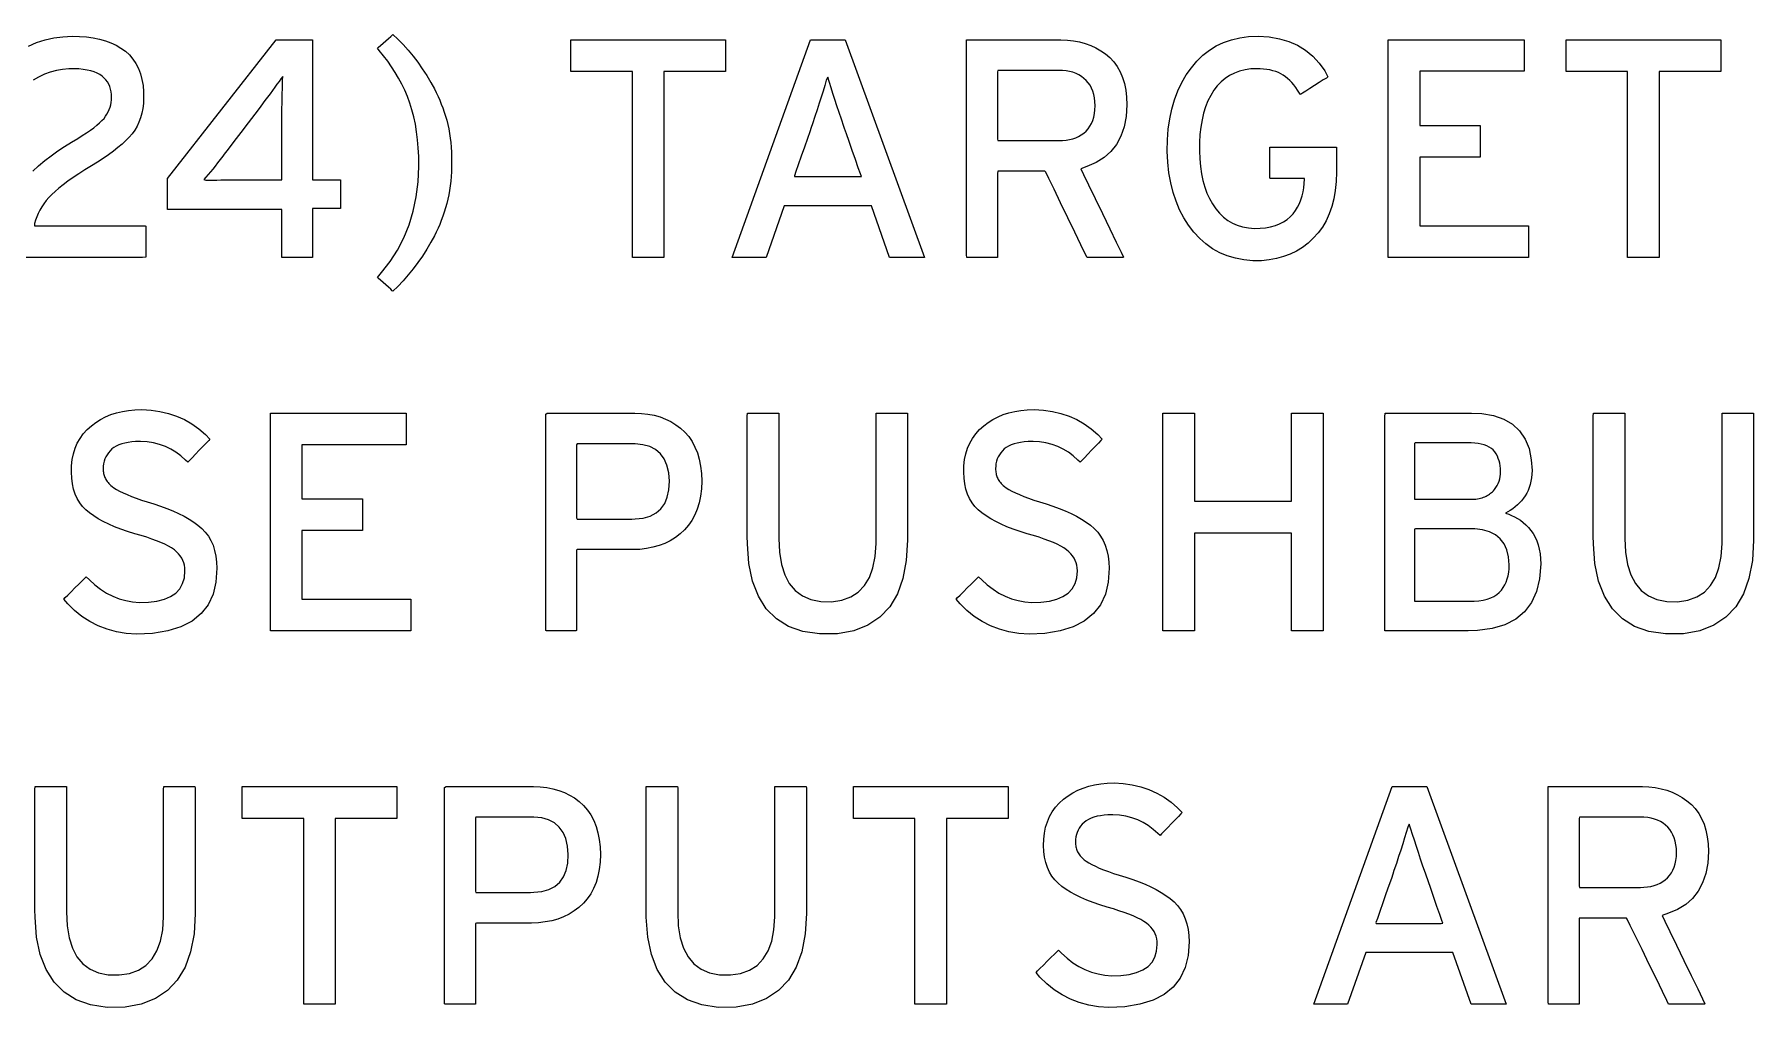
# Model space of a CAD drawing. Extents: x 1 to 47.7, y 0.2 to 35.
# Drawn here: x 14.445 to 16.517, y 23.596 to 24.769 of the extents above; entities that cross this region are included whole.
import ezdxf

# ---------------------------------------------------------------- set-up
doc = ezdxf.new("R2010")
doc.units = 0
doc.header["$MEASUREMENT"] = 0
doc.layers.add('7_0_____DWG', color=7, linetype='CONTINUOUS')

msp = doc.modelspace()

# ---------------------------------------------------------------- linework, layer by layer
at = {"layer": '7_0_____DWG'}
for points in [[(14.4381, 24.7547), (14.448, 24.7588), (14.4582, 24.7621), (14.4687, 24.7645), (14.4796, 24.766), (14.4907, 24.7666), (14.4997, 24.7664), (14.5082, 24.7657), (14.5162, 24.7646), (14.5238, 24.763), (14.531, 24.761), (14.5376, 24.7585), (14.5439, 24.7556), (14.5497, 24.7523), (14.555, 24.7484), (14.5598, 24.744), (14.564, 24.7391), (14.5676, 24.7337), (14.5707, 24.7278), (14.5731, 24.7214), (14.575, 24.7146), (14.5763, 24.7073), (14.5769, 24.6995), (14.577, 24.692), (14.5767, 24.6856), (14.5759, 24.6795), (14.5748, 24.6737), (14.5733, 24.6681), (14.5714, 24.6629), (14.5691, 24.658), (14.5664, 24.6534), (14.5633, 24.649), (14.5597, 24.6449), (14.5556, 24.6408), (14.5511, 24.6366), (14.5461, 24.6323), (14.5406, 24.628), (14.5347, 24.6236), (14.5283, 24.6192), (14.5214, 24.6147), (14.5141, 24.6102), (14.5063, 24.6054), (14.4989, 24.6007), (14.4921, 24.5962), (14.4858, 24.5918), (14.4801, 24.5876), (14.475, 24.5835), (14.4703, 24.5796), (14.4663, 24.5758), (14.4627, 24.5721), (14.4596, 24.5684), (14.4568, 24.5646), (14.4542, 24.5608), (14.4519, 24.5569), (14.4499, 24.553), (14.4482, 24.549), (14.4468, 24.5449), (14.4456, 24.5408), (14.4456, 24.5381), (14.4534, 24.5381), (14.4685, 24.5381), (14.4885, 24.5381), (14.5111, 24.5381), (14.5337, 24.5381), (14.5542, 24.5381), (14.5699, 24.5381), (14.5787, 24.5381), (14.5797, 24.5376), (14.5797, 24.5349), (14.5797, 24.5303), (14.5797, 24.5244), (14.5797, 24.5179), (14.5797, 24.5116), (14.5797, 24.5061), (14.5797, 24.502), (14.5797, 24.5001), (14.5756, 24.5), (14.5602, 24.5), (14.5364, 24.5), (14.5074, 24.5), (14.4764, 24.5), (14.4466, 24.5), (14.4214, 24.5)], [(14.7805, 24.559), (14.7805, 24.5), (14.7436, 24.5), (14.7436, 24.5577), (14.6059, 24.5577), (14.6059, 24.5952), (14.7369, 24.7624), (14.7805, 24.7624), (14.7805, 24.5935), (14.8142, 24.5935), (14.8142, 24.559), (14.7805, 24.559)], [(15.204, 24.7239), (15.204, 24.5), (15.166, 24.5), (15.166, 24.7239), (15.0918, 24.7239), (15.0918, 24.7624), (15.2783, 24.7624), (15.2783, 24.7239), (15.204, 24.7239)], [(15.476, 24.5), (15.454, 24.5623), (15.3489, 24.5623), (15.3271, 24.5), (15.2863, 24.5), (15.3808, 24.7624), (15.4225, 24.7624), (15.5181, 24.5), (15.476, 24.5)], [(16.0768, 24.5), (16.0768, 24.7624), (16.2405, 24.7624), (16.2405, 24.7243), (16.1148, 24.7243), (16.1148, 24.6591), (16.1878, 24.6591), (16.1878, 24.621), (16.1148, 24.621), (16.1148, 24.5381), (16.246, 24.5381), (16.246, 24.5), (16.0768, 24.5)], [(16.4034, 24.7239), (16.4034, 24.5), (16.3653, 24.5), (16.3653, 24.7239), (16.2912, 24.7239), (16.2912, 24.7624), (16.4776, 24.7624), (16.4776, 24.7239), (16.4034, 24.7239)], [(14.4434, 24.6038), (14.4505, 24.6103), (14.4579, 24.6166), (14.4656, 24.6226), (14.4735, 24.6283), (14.4817, 24.6338), (14.4902, 24.639), (14.4976, 24.6434), (14.5031, 24.6468), (14.5082, 24.6501), (14.5128, 24.6533), (14.5169, 24.6563), (14.5207, 24.6593), (14.524, 24.6622), (14.5268, 24.6649), (14.5293, 24.6675), (14.5312, 24.6701), (14.5328, 24.6728), (14.5343, 24.6755), (14.5355, 24.6782), (14.5365, 24.681), (14.5373, 24.6838), (14.5378, 24.6867), (14.5382, 24.6897), (14.5383, 24.6926), (14.5382, 24.6962), (14.5378, 24.6996), (14.5371, 24.7028), (14.5361, 24.7059), (14.5349, 24.7087), (14.5334, 24.7114), (14.5315, 24.7139), (14.5294, 24.7162), (14.527, 24.7183), (14.5241, 24.7203), (14.5209, 24.722), (14.5173, 24.7235), (14.5133, 24.7248), (14.5089, 24.7258), (14.5041, 24.7266), (14.499, 24.7271), (14.4934, 24.7274), (14.4869, 24.7273), (14.4792, 24.7266), (14.4718, 24.7253), (14.4645, 24.7233), (14.4574, 24.7207), (14.4505, 24.7174), (14.4438, 24.7135)], [(14.7297, 24.05), (14.7297, 24.3124), (14.8935, 24.3124), (14.8935, 24.2743), (14.7678, 24.2743), (14.7678, 24.2091), (14.8408, 24.2091), (14.8408, 24.171), (14.7678, 24.171), (14.7678, 24.0881), (14.899, 24.0881), (14.899, 24.05), (14.7297, 24.05)], [(15.9602, 24.05), (15.9602, 24.1677), (15.8432, 24.1677), (15.8432, 24.05), (15.8051, 24.05), (15.8051, 24.3124), (15.8432, 24.3124), (15.8432, 24.2061), (15.9602, 24.2061), (15.9602, 24.3124), (15.9983, 24.3124), (15.9983, 24.05), (15.9602, 24.05)], [(14.808, 23.8239), (14.808, 23.6), (14.7699, 23.6), (14.7699, 23.8239), (14.6958, 23.8239), (14.6958, 23.8624), (14.8822, 23.8624), (14.8822, 23.8239), (14.808, 23.8239)], [(15.5445, 23.8239), (15.5445, 23.6), (15.5064, 23.6), (15.5064, 23.8239), (15.4323, 23.8239), (15.4323, 23.8624), (15.6187, 23.8624), (15.6187, 23.8239), (15.5445, 23.8239)], [(16.1767, 23.6), (16.1548, 23.6623), (16.0497, 23.6623), (16.0279, 23.6), (15.987, 23.6), (16.0815, 23.8624), (16.1233, 23.8624), (16.2189, 23.6), (16.1767, 23.6)]]:
    msp.add_lwpolyline(points, dxfattribs=at)
for points in [[(14.9482, 24.6152), (14.9482, 24.6092), (14.9479, 24.6033), (14.9476, 24.5975), (14.9471, 24.5919), (14.9464, 24.5863), (14.9456, 24.5808), (14.9446, 24.5754), (14.9435, 24.5701), (14.9422, 24.5649), (14.9407, 24.5597), (14.9392, 24.5546), (14.9375, 24.5495), (14.9357, 24.5446), (14.9338, 24.5398), (14.9318, 24.5351), (14.9296, 24.5304), (14.9274, 24.5259), (14.9233, 24.5183), (14.9182, 24.5098), (14.913, 24.5016), (14.9075, 24.4937), (14.9018, 24.4861), (14.8959, 24.4788), (14.8898, 24.4718), (14.8835, 24.465), (14.8775, 24.4592), (14.8767, 24.4599), (14.8747, 24.4616), (14.872, 24.4641), (14.8688, 24.4669), (14.8655, 24.4698), (14.8625, 24.4725), (14.8602, 24.4746), (14.8588, 24.4758), (14.8637, 24.4817), (14.8739, 24.4949), (14.8829, 24.5089), (14.8905, 24.5237), (14.8968, 24.5393), (14.9018, 24.5557), (14.9054, 24.5729), (14.9077, 24.5909), (14.9087, 24.6096), (14.9086, 24.6217), (14.908, 24.6319), (14.9072, 24.6417), (14.906, 24.6512), (14.9045, 24.6604), (14.9026, 24.6693), (14.9004, 24.6778), (14.8979, 24.686), (14.895, 24.6938), (14.8917, 24.7014), (14.8882, 24.7088), (14.8843, 24.716), (14.8802, 24.723), (14.8758, 24.7298), (14.8711, 24.7365), (14.8662, 24.7429), (14.861, 24.7492), (14.8588, 24.7521), (14.8602, 24.7534), (14.8625, 24.7555), (14.8655, 24.7581), (14.8688, 24.761), (14.872, 24.7639), (14.8747, 24.7663), (14.8767, 24.768), (14.8775, 24.7688), (14.8834, 24.7631), (14.8897, 24.7566), (14.8958, 24.7498), (14.9017, 24.7426), (14.9074, 24.7351), (14.9128, 24.7273), (14.9181, 24.7192), (14.9232, 24.7107), (14.9274, 24.7031), (14.9296, 24.6987), (14.9318, 24.6941), (14.9338, 24.6895), (14.9357, 24.6848), (14.9375, 24.6801), (14.9392, 24.6752), (14.9407, 24.6703), (14.9422, 24.6653), (14.9435, 24.6602), (14.9446, 24.6548), (14.9456, 24.6494), (14.9464, 24.6439), (14.9471, 24.6384), (14.9476, 24.6327), (14.9479, 24.6269), (14.9482, 24.6211)], [(15.762, 24.6839), (15.761, 24.67), (15.7586, 24.6574), (15.7547, 24.6461), (15.7494, 24.6362), (15.7427, 24.6275), (15.7345, 24.6202), (15.7249, 24.6142), (15.7138, 24.6095), (15.7063, 24.6067), (15.7095, 24.6001), (15.7155, 24.5875), (15.7235, 24.5711), (15.7324, 24.5528), (15.7412, 24.5345), (15.749, 24.5184), (15.7549, 24.5063), (15.7578, 24.5003), (15.757, 24.5), (15.7533, 24.5), (15.7475, 24.5), (15.7404, 24.5), (15.7328, 24.5), (15.7255, 24.5), (15.7194, 24.5), (15.7153, 24.5), (15.7139, 24.5), (15.7117, 24.5045), (15.7065, 24.5153), (15.6992, 24.5304), (15.6907, 24.5478), (15.6821, 24.5657), (15.6741, 24.5821), (15.6678, 24.595), (15.6642, 24.6026), (15.6631, 24.6038), (15.6592, 24.6038), (15.6523, 24.6038), (15.6434, 24.6038), (15.6335, 24.6038), (15.6238, 24.6038), (15.6153, 24.6038), (15.6091, 24.6038), (15.6062, 24.6038), (15.6061, 24.6012), (15.6061, 24.592), (15.6061, 24.5779), (15.6061, 24.5609), (15.6061, 24.5429), (15.6061, 24.5259), (15.6061, 24.5119), (15.6061, 24.5026), (15.6061, 24.5), (15.6042, 24.5), (15.6002, 24.5), (15.5947, 24.5), (15.5884, 24.5), (15.582, 24.5), (15.5762, 24.5), (15.5717, 24.5), (15.5691, 24.5), (15.5688, 24.503), (15.5688, 24.5222), (15.5688, 24.5549), (15.5688, 24.5963), (15.5688, 24.6415), (15.5688, 24.6856), (15.5688, 24.7237), (15.5688, 24.7509), (15.5688, 24.7623), (15.5723, 24.7624), (15.5828, 24.7624), (15.5983, 24.7624), (15.6167, 24.7624), (15.6359, 24.7624), (15.654, 24.7624), (15.6687, 24.7624), (15.678, 24.7624), (15.6825, 24.7624), (15.6902, 24.762), (15.6977, 24.7611), (15.7048, 24.7597), (15.7117, 24.7578), (15.7183, 24.7554), (15.7245, 24.7525), (15.7304, 24.7491), (15.7361, 24.7452), (15.7414, 24.7408), (15.7461, 24.7357), (15.7503, 24.73), (15.7538, 24.7238), (15.7567, 24.717), (15.7589, 24.7096), (15.7606, 24.7016), (15.7616, 24.6931)], [(16.0146, 24.6027), (16.0142, 24.5914), (16.0131, 24.5808), (16.0114, 24.5707), (16.0089, 24.5613), (16.0058, 24.5525), (16.002, 24.5442), (15.9975, 24.5366), (15.9924, 24.5296), (15.9865, 24.5231), (15.9802, 24.5173), (15.9735, 24.5121), (15.9663, 24.5076), (15.9587, 24.5039), (15.9507, 24.5009), (15.9422, 24.4985), (15.9333, 24.4969), (15.924, 24.496), (15.9137, 24.4959), (15.9029, 24.497), (15.8926, 24.4989), (15.8829, 24.5018), (15.8738, 24.5057), (15.8652, 24.5105), (15.8571, 24.5162), (15.8497, 24.5229), (15.8427, 24.5305), (15.8363, 24.5389), (15.8305, 24.5478), (15.8254, 24.5574), (15.8211, 24.5676), (15.8175, 24.5784), (15.8147, 24.5899), (15.8126, 24.602), (15.8112, 24.6147), (15.8106, 24.628), (15.8108, 24.6416), (15.8118, 24.6546), (15.8136, 24.667), (15.8161, 24.6788), (15.8193, 24.69), (15.8233, 24.7006), (15.828, 24.7106), (15.8335, 24.7199), (15.8397, 24.7286), (15.8463, 24.7366), (15.8535, 24.7436), (15.8613, 24.7497), (15.8696, 24.7548), (15.8785, 24.759), (15.8879, 24.7623), (15.8979, 24.7647), (15.9085, 24.7661), (15.92, 24.7666), (15.9333, 24.7657), (15.9457, 24.7636), (15.9572, 24.7602), (15.9677, 24.7556), (15.9773, 24.7497), (15.9859, 24.7426), (15.9936, 24.7342), (16.0004, 24.7247), (16.0042, 24.7175), (16.0023, 24.7162), (15.9986, 24.7139), (15.9937, 24.7107), (15.9881, 24.7071), (15.9825, 24.7035), (15.9774, 24.7003), (15.9735, 24.6978), (15.9713, 24.6963), (15.9699, 24.6981), (15.9677, 24.7015), (15.9654, 24.7048), (15.9631, 24.7078), (15.9607, 24.7106), (15.9582, 24.7132), (15.9556, 24.7156), (15.953, 24.7178), (15.9503, 24.7197), (15.9475, 24.7214), (15.9445, 24.7228), (15.9413, 24.724), (15.9379, 24.725), (15.9343, 24.7259), (15.9306, 24.7265), (15.9267, 24.727), (15.9226, 24.7273), (15.9184, 24.7274), (15.9113, 24.7271), (15.9043, 24.7261), (15.8977, 24.7245), (15.8915, 24.7222), (15.8857, 24.7193), (15.8803, 24.7158), (15.8754, 24.7116), (15.8708, 24.7068), (15.8667, 24.7014), (15.8629, 24.6952), (15.8596, 24.6886), (15.8568, 24.6815), (15.8544, 24.6739), (15.8525, 24.6658), (15.851, 24.6571), (15.85, 24.648), (15.8494, 24.6384), (15.8493, 24.6284), (15.8497, 24.6187), (15.8505, 24.6095), (15.8518, 24.6008), (15.8535, 24.5925), (15.8557, 24.5848), (15.8583, 24.5775), (15.8614, 24.5708), (15.865, 24.5645), (15.869, 24.5586), (15.8734, 24.5532), (15.8782, 24.5486), (15.8834, 24.5446), (15.889, 24.5413), (15.895, 24.5387), (15.9014, 24.5368), (15.9083, 24.5355), (15.9155, 24.535), (15.9226, 24.5351), (15.9291, 24.5358), (15.9351, 24.5368), (15.9408, 24.5384), (15.9459, 24.5403), (15.9507, 24.5427), (15.955, 24.5456), (15.9588, 24.5488), (15.9623, 24.5526), (15.9652, 24.5566), (15.9677, 24.5607), (15.9699, 24.565), (15.9717, 24.5695), (15.9732, 24.5741), (15.9744, 24.579), (15.9752, 24.5839), (15.9757, 24.5891), (15.9759, 24.5941), (15.9759, 24.5942), (15.9759, 24.5943), (15.9759, 24.5944), (15.9759, 24.5946), (15.9759, 24.5948), (15.9759, 24.595), (15.9759, 24.5951), (15.9759, 24.5952), (15.9758, 24.5952), (15.9736, 24.5952), (15.9692, 24.5952), (15.9631, 24.5952), (15.9563, 24.5952), (15.9493, 24.5952), (15.9429, 24.5952), (15.9378, 24.5952), (15.9348, 24.5952), (15.9343, 24.5955), (15.9343, 24.5979), (15.9343, 24.6022), (15.9343, 24.6079), (15.9343, 24.6142), (15.9343, 24.6205), (15.9343, 24.6261), (15.9343, 24.6304), (15.9343, 24.6327), (15.9355, 24.6329), (15.9415, 24.6329), (15.9514, 24.6329), (15.9639, 24.6329), (15.9774, 24.6329), (15.9907, 24.6329), (16.0022, 24.6329), (16.0106, 24.6329), (16.0145, 24.6329), (16.0146, 24.6322), (16.0146, 24.6296), (16.0146, 24.6256), (16.0146, 24.6208), (16.0146, 24.6157), (16.0146, 24.6108), (16.0146, 24.6067), (16.0146, 24.6038)], [(14.7446, 24.7182), (14.7425, 24.7152), (14.7402, 24.712), (14.7377, 24.7086), (14.7351, 24.705), (14.7324, 24.7012), (14.7295, 24.6973), (14.7264, 24.6932), (14.7232, 24.6889), (14.7211, 24.6862), (14.7173, 24.6812), (14.7109, 24.6727), (14.7028, 24.6621), (14.6942, 24.6507), (14.6859, 24.6397), (14.6789, 24.6305), (14.6742, 24.6244), (14.6724, 24.6219), (14.6692, 24.6178), (14.6661, 24.6139), (14.6632, 24.6101), (14.6603, 24.6065), (14.6575, 24.6031), (14.6548, 24.5999), (14.6521, 24.5968), (14.6496, 24.594), (14.6519, 24.5932), (14.6562, 24.5932), (14.6607, 24.5932), (14.6654, 24.5932), (14.6702, 24.5933), (14.6753, 24.5933), (14.6805, 24.5934), (14.6859, 24.5935), (14.69, 24.5935), (14.6932, 24.5935), (14.6995, 24.5935), (14.708, 24.5935), (14.7174, 24.5935), (14.7267, 24.5935), (14.7349, 24.5935), (14.7409, 24.5935), (14.7435, 24.5935), (14.7436, 24.5957), (14.7436, 24.6031), (14.7436, 24.614), (14.7436, 24.627), (14.7436, 24.6406), (14.7436, 24.6531), (14.7436, 24.6632), (14.7436, 24.6692), (14.7436, 24.673), (14.7437, 24.6795), (14.7438, 24.6857), (14.7439, 24.6917), (14.744, 24.6974), (14.7442, 24.703), (14.7443, 24.7083), (14.7445, 24.7134)], [(15.4208, 24.6578), (15.4179, 24.6664), (15.4151, 24.6747), (15.4125, 24.6826), (15.41, 24.6902), (15.4077, 24.6975), (15.4054, 24.7043), (15.4034, 24.7109), (15.4014, 24.7171), (15.3997, 24.7135), (15.3978, 24.7071), (15.3958, 24.7004), (15.3936, 24.6933), (15.3912, 24.6858), (15.3887, 24.6779), (15.3859, 24.6697), (15.3831, 24.661), (15.3815, 24.6565), (15.3798, 24.6515), (15.3769, 24.6432), (15.3733, 24.6329), (15.3695, 24.622), (15.3659, 24.6117), (15.363, 24.6034), (15.3613, 24.5983), (15.3615, 24.5974), (15.3672, 24.5974), (15.3777, 24.5974), (15.3912, 24.5974), (15.4059, 24.5974), (15.42, 24.5974), (15.4319, 24.5974), (15.4397, 24.5974), (15.4419, 24.5975), (15.4407, 24.6009), (15.4382, 24.6081), (15.4348, 24.6178), (15.431, 24.6287), (15.4272, 24.6395), (15.424, 24.6488), (15.4217, 24.6553)], [(15.7236, 24.6828), (15.7233, 24.6877), (15.7228, 24.6922), (15.7219, 24.6965), (15.7207, 24.7005), (15.7193, 24.7041), (15.7175, 24.7075), (15.7154, 24.7105), (15.713, 24.7133), (15.7102, 24.7158), (15.7073, 24.7181), (15.704, 24.7201), (15.7006, 24.7218), (15.6968, 24.7231), (15.6929, 24.7241), (15.6887, 24.7249), (15.6843, 24.7253), (15.6802, 24.7254), (15.6766, 24.7254), (15.6683, 24.7254), (15.657, 24.7254), (15.6442, 24.7254), (15.6312, 24.7254), (15.6195, 24.7254), (15.6108, 24.7254), (15.6064, 24.7254), (15.6061, 24.7237), (15.6061, 24.7163), (15.6061, 24.7047), (15.6061, 24.6906), (15.6061, 24.6756), (15.6061, 24.6615), (15.6061, 24.6499), (15.6061, 24.6425), (15.6064, 24.6408), (15.6108, 24.6408), (15.6195, 24.6408), (15.6312, 24.6408), (15.6442, 24.6408), (15.657, 24.6408), (15.6683, 24.6408), (15.6766, 24.6408), (15.6802, 24.6408), (15.6842, 24.6409), (15.6886, 24.6413), (15.6927, 24.642), (15.6966, 24.643), (15.7003, 24.6442), (15.7037, 24.6458), (15.7069, 24.6477), (15.7099, 24.6499), (15.7127, 24.6523), (15.7151, 24.655), (15.7173, 24.6581), (15.7191, 24.6614), (15.7207, 24.6651), (15.7219, 24.6691), (15.7227, 24.6733), (15.7233, 24.6779)], [(14.6652, 24.1253), (14.6642, 24.1088), (14.6606, 24.0941), (14.6546, 24.0814), (14.6462, 24.0707), (14.6353, 24.0618), (14.6219, 24.0549), (14.606, 24.0499), (14.5877, 24.0468), (14.5686, 24.0458), (14.5561, 24.0468), (14.5442, 24.0489), (14.5329, 24.0519), (14.5222, 24.056), (14.5121, 24.0611), (14.5026, 24.0672), (14.4938, 24.0744), (14.4855, 24.0826), (14.4808, 24.0883), (14.4824, 24.09), (14.4856, 24.0931), (14.4896, 24.0971), (14.4942, 24.1017), (14.4988, 24.1062), (14.5029, 24.1103), (14.506, 24.1135), (14.5078, 24.1152), (14.5116, 24.1115), (14.5183, 24.1054), (14.5252, 24.1), (14.5324, 24.0954), (14.5398, 24.0916), (14.5475, 24.0886), (14.5554, 24.0864), (14.5636, 24.0849), (14.5721, 24.0842), (14.5828, 24.0845), (14.5931, 24.0857), (14.602, 24.088), (14.6095, 24.0912), (14.6157, 24.0954), (14.6205, 24.1006), (14.624, 24.1068), (14.6261, 24.1139), (14.6268, 24.1221), (14.6267, 24.1257), (14.6262, 24.1289), (14.6254, 24.132), (14.6243, 24.1349), (14.6229, 24.1377), (14.6211, 24.1404), (14.6191, 24.1429), (14.6167, 24.1453), (14.614, 24.1476), (14.6107, 24.1498), (14.6069, 24.152), (14.6026, 24.1542), (14.5979, 24.1564), (14.5927, 24.1585), (14.5869, 24.1606), (14.5807, 24.1627), (14.5741, 24.1648), (14.5663, 24.167), (14.5577, 24.1696), (14.5496, 24.1724), (14.542, 24.1753), (14.535, 24.1784), (14.5284, 24.1816), (14.5224, 24.1849), (14.5169, 24.1884), (14.5119, 24.192), (14.5074, 24.1957), (14.5034, 24.1998), (14.5, 24.2043), (14.497, 24.2093), (14.4946, 24.2148), (14.4926, 24.2207), (14.4912, 24.2271), (14.4903, 24.234), (14.4899, 24.2413), (14.4901, 24.249), (14.4909, 24.2563), (14.4923, 24.2633), (14.4944, 24.2699), (14.4971, 24.2761), (14.5004, 24.2819), (14.5043, 24.2874), (14.5088, 24.2924), (14.514, 24.2971), (14.5194, 24.3012), (14.5251, 24.3048), (14.5312, 24.3079), (14.5376, 24.3105), (14.5443, 24.3127), (14.5514, 24.3143), (14.5588, 24.3156), (14.5665, 24.3163), (14.5748, 24.3166), (14.586, 24.316), (14.5967, 24.3144), (14.607, 24.312), (14.6168, 24.3087), (14.6261, 24.3045), (14.635, 24.2994), (14.6435, 24.2934), (14.6515, 24.2865), (14.6568, 24.2809), (14.6554, 24.2794), (14.6524, 24.2763), (14.6485, 24.2722), (14.644, 24.2676), (14.6394, 24.2629), (14.6353, 24.2586), (14.6321, 24.2552), (14.6302, 24.2533), (14.6274, 24.2557), (14.6219, 24.2607), (14.616, 24.2652), (14.6098, 24.2689), (14.6032, 24.2721), (14.5963, 24.2745), (14.589, 24.2764), (14.5814, 24.2776), (14.5734, 24.2781), (14.5674, 24.278), (14.5627, 24.2777), (14.5584, 24.2771), (14.5543, 24.2763), (14.5506, 24.2753), (14.5471, 24.2741), (14.544, 24.2726), (14.5412, 24.271), (14.5387, 24.2691), (14.5365, 24.2669), (14.5346, 24.2646), (14.5329, 24.2622), (14.5315, 24.2597), (14.5303, 24.2571), (14.5294, 24.2543), (14.5288, 24.2514), (14.5284, 24.2484), (14.5283, 24.2454), (14.5283, 24.2439), (14.5284, 24.2424), (14.5286, 24.241), (14.5288, 24.2396), (14.5291, 24.2383), (14.5294, 24.237), (14.5299, 24.2358), (14.5303, 24.2346), (14.5309, 24.2335), (14.5315, 24.2322), (14.5323, 24.231), (14.5331, 24.2298), (14.5341, 24.2286), (14.5351, 24.2274), (14.5363, 24.2262), (14.5376, 24.2251), (14.539, 24.2239), (14.541, 24.2224), (14.5442, 24.2203), (14.548, 24.2183), (14.5522, 24.2162), (14.557, 24.2141), (14.5622, 24.2119), (14.568, 24.2098), (14.5743, 24.2076), (14.5811, 24.2054), (14.5891, 24.203), (14.5973, 24.2003), (14.605, 24.1975), (14.6123, 24.1945), (14.6192, 24.1914), (14.6257, 24.1881), (14.6317, 24.1847), (14.6373, 24.1811), (14.6425, 24.1774), (14.6472, 24.1734), (14.6513, 24.169), (14.655, 24.1641), (14.658, 24.1588), (14.6606, 24.153), (14.6625, 24.1468), (14.664, 24.1401), (14.6649, 24.1329)], [(15.2495, 24.2303), (15.2491, 24.2211), (15.2481, 24.2124), (15.2465, 24.2043), (15.2442, 24.1967), (15.2413, 24.1896), (15.2378, 24.1831), (15.2336, 24.1771), (15.2289, 24.1716), (15.2235, 24.1667), (15.2178, 24.1623), (15.2117, 24.1585), (15.2051, 24.1553), (15.1982, 24.1526), (15.1908, 24.1506), (15.183, 24.1491), (15.1749, 24.1481), (15.1663, 24.1478), (15.1633, 24.1478), (15.157, 24.1478), (15.1477, 24.1478), (15.1366, 24.1478), (15.125, 24.1478), (15.1142, 24.1478), (15.1054, 24.1478), (15.1, 24.1478), (15.0988, 24.1473), (15.0988, 24.1414), (15.0988, 24.1299), (15.0988, 24.1148), (15.0988, 24.0979), (15.0988, 24.0811), (15.0988, 24.0663), (15.0988, 24.0554), (15.0988, 24.0502), (15.098, 24.05), (15.0947, 24.05), (15.0896, 24.05), (15.0834, 24.05), (15.0769, 24.05), (15.0708, 24.05), (15.0657, 24.05), (15.0624, 24.05), (15.0615, 24.0505), (15.0615, 24.0645), (15.0615, 24.0939), (15.0615, 24.1336), (15.0615, 24.1786), (15.0615, 24.2239), (15.0615, 24.2645), (15.0615, 24.2952), (15.0615, 24.3112), (15.0633, 24.3124), (15.072, 24.3124), (15.0861, 24.3124), (15.1034, 24.3124), (15.1219, 24.3124), (15.1397, 24.3124), (15.1546, 24.3124), (15.1646, 24.3124), (15.1688, 24.3124), (15.1769, 24.312), (15.1848, 24.3111), (15.1922, 24.3097), (15.1993, 24.3077), (15.206, 24.3052), (15.2123, 24.3021), (15.2183, 24.2984), (15.2239, 24.2942), (15.2292, 24.2894), (15.2339, 24.284), (15.238, 24.278), (15.2414, 24.2714), (15.2443, 24.2643), (15.2465, 24.2567), (15.2481, 24.2484), (15.2491, 24.2396)], [(15.4976, 24.1594), (15.4961, 24.1347), (15.492, 24.1131), (15.4854, 24.0945), (15.4761, 24.0789), (15.4642, 24.0663), (15.4497, 24.0567), (15.4327, 24.0501), (15.413, 24.0465), (15.3914, 24.0462), (15.3715, 24.0493), (15.3543, 24.0553), (15.3396, 24.0644), (15.3274, 24.0765), (15.3179, 24.0917), (15.3109, 24.1098), (15.3064, 24.1309), (15.3046, 24.155), (15.3045, 24.1639), (15.3045, 24.1774), (15.3045, 24.1981), (15.3045, 24.2231), (15.3045, 24.2495), (15.3045, 24.2745), (15.3045, 24.2952), (15.3045, 24.3087), (15.3046, 24.3124), (15.3065, 24.3124), (15.3107, 24.3124), (15.3164, 24.3124), (15.3229, 24.3124), (15.3294, 24.3124), (15.3353, 24.3124), (15.3398, 24.3124), (15.3423, 24.3124), (15.3425, 24.3103), (15.3425, 24.2986), (15.3425, 24.2793), (15.3425, 24.2551), (15.3425, 24.2289), (15.3425, 24.2035), (15.3425, 24.1819), (15.3425, 24.1668), (15.3425, 24.1612), (15.3433, 24.1446), (15.3457, 24.13), (15.3496, 24.1175), (15.3551, 24.107), (15.3622, 24.0986), (15.3709, 24.0921), (15.3811, 24.0877), (15.3929, 24.0854), (15.4061, 24.0851), (15.4184, 24.087), (15.4291, 24.0909), (15.4382, 24.0967), (15.4457, 24.1045), (15.4516, 24.1142), (15.4559, 24.1259), (15.4585, 24.1396), (15.4596, 24.1552), (15.4596, 24.1624), (15.4596, 24.176), (15.4596, 24.1969), (15.4596, 24.2221), (15.4596, 24.2488), (15.4596, 24.2741), (15.4596, 24.295), (15.4596, 24.3086), (15.4596, 24.3124), (15.4616, 24.3124), (15.4658, 24.3124), (15.4715, 24.3124), (15.4779, 24.3124), (15.4845, 24.3124), (15.4904, 24.3124), (15.4949, 24.3124), (15.4974, 24.3124), (15.4976, 24.3102), (15.4976, 24.2985), (15.4976, 24.2789), (15.4976, 24.2544), (15.4976, 24.2279), (15.4976, 24.2022), (15.4976, 24.1803), (15.4976, 24.1651)], [(15.7406, 24.1253), (15.7395, 24.1088), (15.736, 24.0941), (15.73, 24.0814), (15.7216, 24.0707), (15.7106, 24.0618), (15.6973, 24.0549), (15.6814, 24.0499), (15.6631, 24.0468), (15.644, 24.0458), (15.6315, 24.0468), (15.6196, 24.0489), (15.6083, 24.0519), (15.5976, 24.056), (15.5875, 24.0611), (15.578, 24.0672), (15.5691, 24.0744), (15.5609, 24.0826), (15.5562, 24.0883), (15.5578, 24.09), (15.5609, 24.0931), (15.565, 24.0971), (15.5696, 24.1017), (15.5742, 24.1062), (15.5783, 24.1103), (15.5814, 24.1135), (15.5832, 24.1152), (15.587, 24.1115), (15.5937, 24.1054), (15.6006, 24.1), (15.6077, 24.0954), (15.6152, 24.0916), (15.6228, 24.0886), (15.6308, 24.0864), (15.639, 24.0849), (15.6475, 24.0842), (15.6582, 24.0845), (15.6685, 24.0857), (15.6774, 24.088), (15.6849, 24.0912), (15.6911, 24.0954), (15.6959, 24.1006), (15.6994, 24.1068), (15.7015, 24.1139), (15.7022, 24.1221), (15.7021, 24.1257), (15.7016, 24.1289), (15.7008, 24.132), (15.6997, 24.1349), (15.6983, 24.1377), (15.6965, 24.1404), (15.6945, 24.1429), (15.6921, 24.1453), (15.6893, 24.1476), (15.6861, 24.1498), (15.6823, 24.152), (15.678, 24.1542), (15.6733, 24.1564), (15.668, 24.1585), (15.6623, 24.1606), (15.6561, 24.1627), (15.6494, 24.1648), (15.6417, 24.167), (15.6331, 24.1696), (15.625, 24.1724), (15.6174, 24.1753), (15.6103, 24.1784), (15.6038, 24.1816), (15.5978, 24.1849), (15.5923, 24.1884), (15.5873, 24.192), (15.5828, 24.1957), (15.5788, 24.1998), (15.5754, 24.2043), (15.5724, 24.2093), (15.5699, 24.2148), (15.568, 24.2207), (15.5666, 24.2271), (15.5657, 24.234), (15.5653, 24.2413), (15.5655, 24.249), (15.5663, 24.2563), (15.5677, 24.2633), (15.5698, 24.2699), (15.5725, 24.2761), (15.5758, 24.2819), (15.5797, 24.2874), (15.5842, 24.2924), (15.5894, 24.2971), (15.5948, 24.3012), (15.6005, 24.3048), (15.6066, 24.3079), (15.613, 24.3105), (15.6197, 24.3127), (15.6268, 24.3143), (15.6341, 24.3156), (15.6419, 24.3163), (15.6502, 24.3166), (15.6614, 24.316), (15.6721, 24.3144), (15.6823, 24.312), (15.6922, 24.3087), (15.7015, 24.3045), (15.7104, 24.2994), (15.7189, 24.2934), (15.7269, 24.2865), (15.7322, 24.2809), (15.7307, 24.2794), (15.7278, 24.2763), (15.7238, 24.2722), (15.7194, 24.2676), (15.7148, 24.2629), (15.7107, 24.2586), (15.7075, 24.2552), (15.7056, 24.2533), (15.7028, 24.2557), (15.6973, 24.2607), (15.6914, 24.2652), (15.6852, 24.2689), (15.6786, 24.2721), (15.6717, 24.2745), (15.6644, 24.2764), (15.6568, 24.2776), (15.6488, 24.2781), (15.6428, 24.278), (15.6381, 24.2777), (15.6337, 24.2771), (15.6297, 24.2763), (15.626, 24.2753), (15.6225, 24.2741), (15.6194, 24.2726), (15.6166, 24.271), (15.6141, 24.2691), (15.6119, 24.2669), (15.61, 24.2646), (15.6083, 24.2622), (15.6069, 24.2597), (15.6057, 24.2571), (15.6048, 24.2543), (15.6041, 24.2514), (15.6038, 24.2484), (15.6037, 24.2454), (15.6037, 24.2439), (15.6038, 24.2424), (15.6039, 24.241), (15.6042, 24.2396), (15.6045, 24.2383), (15.6048, 24.237), (15.6052, 24.2358), (15.6057, 24.2346), (15.6063, 24.2335), (15.6069, 24.2322), (15.6077, 24.231), (15.6085, 24.2298), (15.6095, 24.2286), (15.6105, 24.2274), (15.6117, 24.2262), (15.613, 24.2251), (15.6144, 24.2239), (15.6164, 24.2224), (15.6196, 24.2203), (15.6233, 24.2183), (15.6276, 24.2162), (15.6323, 24.2141), (15.6376, 24.2119), (15.6434, 24.2098), (15.6497, 24.2076), (15.6565, 24.2054), (15.6645, 24.203), (15.6726, 24.2003), (15.6804, 24.1975), (15.6877, 24.1945), (15.6946, 24.1914), (15.7011, 24.1881), (15.7071, 24.1847), (15.7127, 24.1811), (15.7179, 24.1774), (15.7226, 24.1734), (15.7267, 24.169), (15.7303, 24.1641), (15.7334, 24.1588), (15.7359, 24.153), (15.7379, 24.1468), (15.7394, 24.1401), (15.7403, 24.1329)], [(16.2607, 24.1305), (16.2593, 24.1127), (16.2556, 24.0972), (16.2495, 24.0839), (16.2412, 24.0728), (16.2305, 24.0639), (16.2175, 24.0572), (16.2022, 24.0526), (16.1845, 24.0503), (16.173, 24.05), (16.1661, 24.05), (16.1537, 24.05), (16.1378, 24.05), (16.1203, 24.05), (16.1031, 24.05), (16.0882, 24.05), (16.0775, 24.05), (16.0729, 24.05), (16.0728, 24.0579), (16.0728, 24.0827), (16.0728, 24.1195), (16.0728, 24.1633), (16.0728, 24.2091), (16.0728, 24.2518), (16.0728, 24.2864), (16.0728, 24.3078), (16.0733, 24.3124), (16.0796, 24.3124), (16.0919, 24.3124), (16.108, 24.3124), (16.1261, 24.3124), (16.144, 24.3124), (16.1598, 24.3124), (16.1715, 24.3124), (16.1771, 24.3124), (16.1896, 24.3118), (16.2038, 24.3093), (16.2162, 24.305), (16.2266, 24.2989), (16.2351, 24.2909), (16.2417, 24.2811), (16.2465, 24.2695), (16.2493, 24.256), (16.2502, 24.2432), (16.25, 24.2388), (16.2496, 24.2345), (16.2489, 24.2304), (16.248, 24.2265), (16.2468, 24.2227), (16.2454, 24.2192), (16.2438, 24.2158), (16.2419, 24.2126), (16.2398, 24.2097), (16.2375, 24.2068), (16.2351, 24.2042), (16.2325, 24.2017), (16.2298, 24.1993), (16.227, 24.1971), (16.2239, 24.1951), (16.2208, 24.1932), (16.2182, 24.1916), (16.222, 24.1905), (16.2256, 24.1891), (16.2292, 24.1875), (16.2327, 24.1855), (16.2361, 24.1832), (16.2394, 24.1806), (16.2427, 24.1777), (16.2458, 24.1745), (16.2489, 24.171), (16.2516, 24.1671), (16.2539, 24.1629), (16.2559, 24.1583), (16.2576, 24.1534), (16.2589, 24.1482), (16.2598, 24.1426), (16.2604, 24.1367)], [(16.5172, 24.1594), (16.5157, 24.1347), (16.5116, 24.1131), (16.5049, 24.0945), (16.4956, 24.0789), (16.4837, 24.0663), (16.4693, 24.0567), (16.4522, 24.0501), (16.4326, 24.0465), (16.4109, 24.0462), (16.3911, 24.0493), (16.3738, 24.0553), (16.3591, 24.0644), (16.347, 24.0765), (16.3374, 24.0917), (16.3304, 24.1098), (16.326, 24.1309), (16.3241, 24.155), (16.324, 24.1639), (16.324, 24.1774), (16.324, 24.1981), (16.324, 24.2231), (16.324, 24.2495), (16.324, 24.2745), (16.324, 24.2952), (16.324, 24.3087), (16.3241, 24.3124), (16.326, 24.3124), (16.3302, 24.3124), (16.3359, 24.3124), (16.3424, 24.3124), (16.3489, 24.3124), (16.3548, 24.3124), (16.3594, 24.3124), (16.3618, 24.3124), (16.3621, 24.3103), (16.3621, 24.2986), (16.3621, 24.2793), (16.3621, 24.2551), (16.3621, 24.2289), (16.3621, 24.2035), (16.3621, 24.1819), (16.3621, 24.1668), (16.3621, 24.1612), (16.3629, 24.1446), (16.3652, 24.13), (16.3692, 24.1175), (16.3747, 24.107), (16.3817, 24.0986), (16.3904, 24.0921), (16.4006, 24.0877), (16.4124, 24.0854), (16.4256, 24.0851), (16.438, 24.087), (16.4487, 24.0909), (16.4578, 24.0967), (16.4653, 24.1045), (16.4711, 24.1142), (16.4754, 24.1259), (16.4781, 24.1396), (16.4791, 24.1552), (16.4791, 24.1624), (16.4791, 24.176), (16.4791, 24.1969), (16.4791, 24.2221), (16.4791, 24.2488), (16.4791, 24.2741), (16.4791, 24.295), (16.4791, 24.3086), (16.4792, 24.3124), (16.4811, 24.3124), (16.4853, 24.3124), (16.491, 24.3124), (16.4975, 24.3124), (16.504, 24.3124), (16.5099, 24.3124), (16.5145, 24.3124), (16.5169, 24.3124), (16.5172, 24.3102), (16.5172, 24.2985), (16.5172, 24.2789), (16.5172, 24.2544), (16.5172, 24.2279), (16.5172, 24.2022), (16.5172, 24.1803), (16.5172, 24.1651)], [(15.2107, 24.2303), (15.2099, 24.2405), (15.2077, 24.2495), (15.2044, 24.2571), (15.1998, 24.2634), (15.194, 24.2684), (15.187, 24.272), (15.1787, 24.2743), (15.1692, 24.2754), (15.1653, 24.2754), (15.1587, 24.2754), (15.1487, 24.2754), (15.1367, 24.2754), (15.1243, 24.2754), (15.1129, 24.2754), (15.1041, 24.2754), (15.0993, 24.2754), (15.0988, 24.274), (15.0988, 24.2664), (15.0988, 24.2538), (15.0988, 24.2383), (15.0988, 24.2218), (15.0988, 24.2063), (15.0988, 24.1937), (15.0988, 24.1861), (15.0993, 24.1847), (15.1041, 24.1847), (15.1129, 24.1847), (15.1243, 24.1847), (15.1367, 24.1847), (15.1487, 24.1847), (15.1587, 24.1847), (15.1653, 24.1847), (15.1692, 24.1848), (15.1789, 24.1859), (15.1874, 24.1883), (15.1945, 24.192), (15.2004, 24.197), (15.2049, 24.2034), (15.2081, 24.211), (15.2101, 24.22)], [(16.2121, 24.2421), (16.212, 24.2455), (16.2117, 24.2488), (16.2112, 24.2519), (16.2105, 24.2549), (16.2095, 24.2578), (16.2084, 24.2605), (16.207, 24.2631), (16.2054, 24.2656), (16.2035, 24.2679), (16.2011, 24.2698), (16.1985, 24.2715), (16.1956, 24.273), (16.1925, 24.2742), (16.189, 24.2751), (16.1852, 24.2758), (16.1812, 24.2763), (16.1769, 24.2765), (16.1743, 24.2765), (16.1673, 24.2765), (16.1574, 24.2765), (16.1458, 24.2765), (16.1338, 24.2765), (16.1229, 24.2765), (16.1143, 24.2765), (16.1093, 24.2765), (16.1087, 24.2758), (16.1087, 24.2709), (16.1087, 24.2623), (16.1087, 24.2514), (16.1087, 24.2395), (16.1087, 24.228), (16.1087, 24.2181), (16.1087, 24.2111), (16.1087, 24.2085), (16.1113, 24.2085), (16.1182, 24.2085), (16.1282, 24.2085), (16.1398, 24.2085), (16.1517, 24.2085), (16.1626, 24.2085), (16.1713, 24.2085), (16.1762, 24.2085), (16.178, 24.2085), (16.1802, 24.2086), (16.1823, 24.2088), (16.1844, 24.2091), (16.1863, 24.2094), (16.1882, 24.2098), (16.1899, 24.2104), (16.1916, 24.211), (16.1932, 24.2116), (16.1947, 24.2124), (16.1961, 24.2131), (16.1975, 24.2139), (16.1989, 24.2148), (16.2002, 24.2157), (16.2014, 24.2166), (16.2025, 24.2176), (16.2036, 24.2186), (16.2051, 24.2203), (16.2067, 24.2226), (16.2082, 24.225), (16.2094, 24.2276), (16.2104, 24.2302), (16.2112, 24.233), (16.2117, 24.2359), (16.212, 24.2389)], [(16.2226, 24.1294), (16.2218, 24.1391), (16.2197, 24.1475), (16.2164, 24.1548), (16.2119, 24.1609), (16.206, 24.1657), (16.199, 24.1693), (16.1906, 24.1717), (16.1811, 24.1729), (16.1763, 24.173), (16.1704, 24.173), (16.1609, 24.173), (16.1493, 24.173), (16.1369, 24.173), (16.1253, 24.173), (16.1158, 24.173), (16.1099, 24.173), (16.1087, 24.1726), (16.1087, 24.1671), (16.1087, 24.1564), (16.1087, 24.1424), (16.1087, 24.1268), (16.1087, 24.1116), (16.1087, 24.0985), (16.1087, 24.0893), (16.1087, 24.0859), (16.1114, 24.0859), (16.1185, 24.0859), (16.1287, 24.0859), (16.1406, 24.0859), (16.1526, 24.0859), (16.1635, 24.0859), (16.1719, 24.0859), (16.1762, 24.0859), (16.1805, 24.0859), (16.1861, 24.0863), (16.1912, 24.0871), (16.196, 24.0882), (16.2003, 24.0897), (16.2042, 24.0915), (16.2077, 24.0937), (16.2107, 24.0963), (16.2133, 24.0991), (16.2155, 24.1021), (16.2174, 24.1053), (16.219, 24.1088), (16.2203, 24.1125), (16.2213, 24.1163), (16.222, 24.1205), (16.2224, 24.1248)], [(14.6392, 23.7094), (14.6377, 23.6847), (14.6336, 23.6631), (14.6269, 23.6445), (14.6176, 23.6289), (14.6058, 23.6163), (14.5913, 23.6067), (14.5742, 23.6001), (14.5546, 23.5965), (14.5329, 23.5962), (14.5131, 23.5993), (14.4958, 23.6054), (14.4811, 23.6145), (14.469, 23.6266), (14.4594, 23.6417), (14.4524, 23.6598), (14.448, 23.6809), (14.4461, 23.705), (14.446, 23.7139), (14.446, 23.7274), (14.446, 23.7481), (14.446, 23.7731), (14.446, 23.7995), (14.446, 23.8245), (14.446, 23.8452), (14.446, 23.8587), (14.4461, 23.8624), (14.4481, 23.8624), (14.4522, 23.8624), (14.4579, 23.8624), (14.4644, 23.8624), (14.471, 23.8624), (14.4769, 23.8624), (14.4814, 23.8624), (14.4839, 23.8624), (14.4841, 23.8603), (14.4841, 23.8486), (14.4841, 23.8293), (14.4841, 23.8051), (14.4841, 23.7789), (14.4841, 23.7535), (14.4841, 23.7319), (14.4841, 23.7168), (14.4841, 23.7112), (14.4849, 23.6946), (14.4872, 23.68), (14.4912, 23.6675), (14.4967, 23.657), (14.5038, 23.6486), (14.5124, 23.6421), (14.5226, 23.6377), (14.5344, 23.6354), (14.5476, 23.6352), (14.56, 23.637), (14.5707, 23.6409), (14.5798, 23.6467), (14.5873, 23.6545), (14.5931, 23.6642), (14.5974, 23.676), (14.6001, 23.6896), (14.6011, 23.7053), (14.6011, 23.7124), (14.6011, 23.726), (14.6011, 23.7469), (14.6011, 23.7722), (14.6011, 23.7989), (14.6011, 23.8241), (14.6011, 23.845), (14.6011, 23.8586), (14.6012, 23.8624), (14.6031, 23.8624), (14.6073, 23.8624), (14.613, 23.8624), (14.6195, 23.8624), (14.626, 23.8624), (14.6319, 23.8624), (14.6365, 23.8624), (14.6389, 23.8624), (14.6392, 23.8603), (14.6392, 23.8485), (14.6392, 23.8289), (14.6392, 23.8044), (14.6392, 23.7779), (14.6392, 23.7522), (14.6392, 23.7303), (14.6392, 23.7151)], [(15.1275, 23.7803), (15.1271, 23.7711), (15.1261, 23.7624), (15.1245, 23.7543), (15.1222, 23.7467), (15.1193, 23.7396), (15.1158, 23.7331), (15.1116, 23.7271), (15.1069, 23.7216), (15.1015, 23.7167), (15.0958, 23.7123), (15.0897, 23.7085), (15.0831, 23.7053), (15.0762, 23.7026), (15.0688, 23.7006), (15.061, 23.6991), (15.0529, 23.6981), (15.0443, 23.6978), (15.0413, 23.6978), (15.035, 23.6978), (15.0257, 23.6978), (15.0146, 23.6978), (15.003, 23.6978), (14.9922, 23.6978), (14.9834, 23.6978), (14.978, 23.6978), (14.9768, 23.6973), (14.9768, 23.6914), (14.9768, 23.6799), (14.9768, 23.6648), (14.9768, 23.6479), (14.9768, 23.6312), (14.9768, 23.6164), (14.9768, 23.6054), (14.9768, 23.6002), (14.976, 23.6), (14.9727, 23.6), (14.9676, 23.6), (14.9614, 23.6), (14.9549, 23.6), (14.9488, 23.6), (14.9437, 23.6), (14.9404, 23.6), (14.9395, 23.6005), (14.9395, 23.6145), (14.9395, 23.6439), (14.9395, 23.6836), (14.9395, 23.7286), (14.9395, 23.7739), (14.9395, 23.8145), (14.9395, 23.8453), (14.9395, 23.8612), (14.9414, 23.8624), (14.9501, 23.8624), (14.9641, 23.8624), (14.9814, 23.8624), (14.9999, 23.8624), (15.0177, 23.8624), (15.0326, 23.8624), (15.0426, 23.8624), (15.0468, 23.8624), (15.055, 23.862), (15.0628, 23.8612), (15.0702, 23.8597), (15.0773, 23.8577), (15.084, 23.8552), (15.0904, 23.8521), (15.0963, 23.8485), (15.1019, 23.8443), (15.1072, 23.8394), (15.1119, 23.834), (15.116, 23.828), (15.1194, 23.8215), (15.1223, 23.8143), (15.1245, 23.8067), (15.1261, 23.7984), (15.1271, 23.7896)], [(15.3757, 23.7094), (15.3741, 23.6847), (15.3701, 23.6631), (15.3634, 23.6445), (15.3541, 23.6289), (15.3422, 23.6163), (15.3277, 23.6067), (15.3107, 23.6001), (15.291, 23.5965), (15.2694, 23.5962), (15.2495, 23.5993), (15.2323, 23.6054), (15.2176, 23.6145), (15.2055, 23.6266), (15.1959, 23.6417), (15.1889, 23.6598), (15.1845, 23.6809), (15.1826, 23.705), (15.1825, 23.7139), (15.1825, 23.7274), (15.1825, 23.7481), (15.1825, 23.7731), (15.1825, 23.7995), (15.1825, 23.8245), (15.1825, 23.8452), (15.1825, 23.8587), (15.1826, 23.8624), (15.1845, 23.8624), (15.1887, 23.8624), (15.1944, 23.8624), (15.2009, 23.8624), (15.2074, 23.8624), (15.2133, 23.8624), (15.2179, 23.8624), (15.2203, 23.8624), (15.2206, 23.8603), (15.2206, 23.8486), (15.2206, 23.8293), (15.2206, 23.8051), (15.2206, 23.7789), (15.2206, 23.7535), (15.2206, 23.7319), (15.2206, 23.7168), (15.2206, 23.7112), (15.2213, 23.6946), (15.2237, 23.68), (15.2276, 23.6675), (15.2331, 23.657), (15.2402, 23.6486), (15.2489, 23.6421), (15.2591, 23.6377), (15.2709, 23.6354), (15.2841, 23.6352), (15.2964, 23.637), (15.3071, 23.6409), (15.3162, 23.6467), (15.3237, 23.6545), (15.3296, 23.6642), (15.3339, 23.676), (15.3365, 23.6896), (15.3376, 23.7053), (15.3376, 23.7124), (15.3376, 23.726), (15.3376, 23.7469), (15.3376, 23.7722), (15.3376, 23.7989), (15.3376, 23.8241), (15.3376, 23.845), (15.3376, 23.8586), (15.3377, 23.8624), (15.3396, 23.8624), (15.3438, 23.8624), (15.3495, 23.8624), (15.356, 23.8624), (15.3625, 23.8624), (15.3684, 23.8624), (15.373, 23.8624), (15.3754, 23.8624), (15.3757, 23.8603), (15.3757, 23.8485), (15.3757, 23.8289), (15.3757, 23.8044), (15.3757, 23.7779), (15.3757, 23.7522), (15.3757, 23.7303), (15.3757, 23.7151)], [(15.8369, 23.6753), (15.8358, 23.6588), (15.8323, 23.6441), (15.8263, 23.6314), (15.8178, 23.6207), (15.8069, 23.6118), (15.7935, 23.6049), (15.7777, 23.5999), (15.7594, 23.5969), (15.7403, 23.5959), (15.7278, 23.5969), (15.7159, 23.5989), (15.7046, 23.6019), (15.6939, 23.606), (15.6838, 23.6111), (15.6743, 23.6172), (15.6654, 23.6244), (15.6571, 23.6326), (15.6525, 23.6383), (15.6541, 23.64), (15.6572, 23.6431), (15.6613, 23.6471), (15.6659, 23.6517), (15.6704, 23.6562), (15.6745, 23.6603), (15.6777, 23.6635), (15.6794, 23.6652), (15.6833, 23.6615), (15.6899, 23.6554), (15.6968, 23.65), (15.704, 23.6454), (15.7114, 23.6416), (15.7191, 23.6386), (15.7271, 23.6364), (15.7353, 23.6349), (15.7437, 23.6343), (15.7545, 23.6345), (15.7648, 23.6357), (15.7736, 23.638), (15.7812, 23.6412), (15.7874, 23.6454), (15.7922, 23.6506), (15.7956, 23.6568), (15.7977, 23.6639), (15.7985, 23.6721), (15.7983, 23.6757), (15.7979, 23.6789), (15.7971, 23.682), (15.796, 23.6849), (15.7946, 23.6877), (15.7928, 23.6904), (15.7907, 23.6929), (15.7884, 23.6953), (15.7856, 23.6976), (15.7823, 23.6998), (15.7786, 23.702), (15.7743, 23.7042), (15.7695, 23.7064), (15.7643, 23.7085), (15.7586, 23.7106), (15.7524, 23.7127), (15.7457, 23.7148), (15.738, 23.717), (15.7294, 23.7196), (15.7213, 23.7224), (15.7137, 23.7253), (15.7066, 23.7284), (15.7001, 23.7316), (15.6941, 23.7349), (15.6886, 23.7384), (15.6836, 23.742), (15.6791, 23.7457), (15.6751, 23.7498), (15.6716, 23.7543), (15.6687, 23.7593), (15.6662, 23.7648), (15.6643, 23.7707), (15.6628, 23.7771), (15.6619, 23.784), (15.6615, 23.7913), (15.6617, 23.799), (15.6626, 23.8063), (15.664, 23.8133), (15.6661, 23.8199), (15.6687, 23.8261), (15.672, 23.8319), (15.676, 23.8374), (15.6805, 23.8424), (15.6856, 23.8471), (15.6911, 23.8512), (15.6968, 23.8548), (15.7029, 23.8579), (15.7093, 23.8605), (15.716, 23.8627), (15.723, 23.8644), (15.7304, 23.8656), (15.7381, 23.8663), (15.7465, 23.8666), (15.7576, 23.866), (15.7684, 23.8644), (15.7786, 23.862), (15.7884, 23.8587), (15.7978, 23.8545), (15.8067, 23.8494), (15.8151, 23.8434), (15.8231, 23.8365), (15.8285, 23.8309), (15.827, 23.8294), (15.8241, 23.8263), (15.8201, 23.8222), (15.8156, 23.8176), (15.8111, 23.8129), (15.807, 23.8086), (15.8037, 23.8052), (15.8019, 23.8033), (15.7991, 23.8057), (15.7935, 23.8107), (15.7877, 23.8152), (15.7814, 23.8189), (15.7749, 23.8221), (15.7679, 23.8246), (15.7607, 23.8264), (15.753, 23.8276), (15.7451, 23.8281), (15.739, 23.828), (15.7344, 23.8277), (15.73, 23.8271), (15.726, 23.8264), (15.7222, 23.8253), (15.7188, 23.8241), (15.7157, 23.8227), (15.7129, 23.821), (15.7104, 23.8191), (15.7082, 23.8169), (15.7062, 23.8146), (15.7045, 23.8122), (15.7031, 23.8097), (15.702, 23.8071), (15.7011, 23.8043), (15.7004, 23.8015), (15.7, 23.7985), (15.6999, 23.7954), (15.7, 23.7939), (15.7001, 23.7924), (15.7002, 23.791), (15.7004, 23.7896), (15.7007, 23.7883), (15.7011, 23.787), (15.7015, 23.7858), (15.702, 23.7846), (15.7025, 23.7835), (15.7032, 23.7822), (15.7039, 23.781), (15.7048, 23.7798), (15.7057, 23.7786), (15.7068, 23.7774), (15.708, 23.7762), (15.7093, 23.7751), (15.7106, 23.7739), (15.7127, 23.7724), (15.7159, 23.7704), (15.7196, 23.7683), (15.7239, 23.7662), (15.7286, 23.7641), (15.7339, 23.7619), (15.7396, 23.7598), (15.7459, 23.7576), (15.7527, 23.7554), (15.7607, 23.753), (15.7689, 23.7503), (15.7767, 23.7475), (15.784, 23.7445), (15.7909, 23.7414), (15.7973, 23.7381), (15.8034, 23.7347), (15.809, 23.7311), (15.8141, 23.7274), (15.8188, 23.7234), (15.823, 23.719), (15.8266, 23.7141), (15.8297, 23.7088), (15.8322, 23.703), (15.8342, 23.6968), (15.8356, 23.6901), (15.8365, 23.6829)], [(16.4627, 23.7839), (16.4618, 23.77), (16.4594, 23.7574), (16.4555, 23.7461), (16.4502, 23.7362), (16.4435, 23.7275), (16.4353, 23.7202), (16.4256, 23.7142), (16.4146, 23.7095), (16.407, 23.7067), (16.4102, 23.7001), (16.4163, 23.6875), (16.4243, 23.6711), (16.4331, 23.6528), (16.442, 23.6345), (16.4498, 23.6184), (16.4556, 23.6063), (16.4585, 23.6003), (16.4578, 23.6), (16.4541, 23.6), (16.4483, 23.6), (16.4412, 23.6), (16.4336, 23.6), (16.4263, 23.6), (16.4202, 23.6), (16.4161, 23.6), (16.4147, 23.6), (16.4125, 23.6045), (16.4073, 23.6153), (16.4, 23.6304), (16.3915, 23.6478), (16.3828, 23.6657), (16.3749, 23.6821), (16.3686, 23.695), (16.3649, 23.7026), (16.3639, 23.7038), (16.36, 23.7038), (16.3531, 23.7038), (16.3441, 23.7038), (16.3343, 23.7038), (16.3246, 23.7038), (16.3161, 23.7038), (16.3098, 23.7038), (16.307, 23.7038), (16.3069, 23.7012), (16.3069, 23.692), (16.3069, 23.6779), (16.3069, 23.6609), (16.3069, 23.6429), (16.3069, 23.6259), (16.3069, 23.6119), (16.3069, 23.6026), (16.3069, 23.6), (16.305, 23.6), (16.301, 23.6), (16.2954, 23.6), (16.2891, 23.6), (16.2827, 23.6), (16.2769, 23.6), (16.2724, 23.6), (16.2699, 23.6), (16.2696, 23.603), (16.2696, 23.6222), (16.2696, 23.6549), (16.2696, 23.6963), (16.2696, 23.7415), (16.2696, 23.7856), (16.2696, 23.8237), (16.2696, 23.8509), (16.2696, 23.8623), (16.273, 23.8624), (16.2835, 23.8624), (16.299, 23.8624), (16.3174, 23.8624), (16.3367, 23.8624), (16.3547, 23.8624), (16.3695, 23.8624), (16.3788, 23.8624), (16.3832, 23.8624), (16.391, 23.862), (16.3985, 23.8611), (16.4056, 23.8597), (16.4125, 23.8578), (16.419, 23.8554), (16.4253, 23.8525), (16.4312, 23.8491), (16.4368, 23.8452), (16.4422, 23.8408), (16.4469, 23.8357), (16.451, 23.83), (16.4545, 23.8238), (16.4574, 23.817), (16.4597, 23.8096), (16.4613, 23.8016), (16.4623, 23.7931)], [(15.0887, 23.7803), (15.0879, 23.7905), (15.0858, 23.7995), (15.0824, 23.8071), (15.0778, 23.8134), (15.072, 23.8184), (15.065, 23.822), (15.0567, 23.8244), (15.0472, 23.8254), (15.0433, 23.8254), (15.0367, 23.8254), (15.0267, 23.8254), (15.0147, 23.8254), (15.0023, 23.8254), (14.991, 23.8254), (14.9821, 23.8254), (14.9773, 23.8254), (14.9768, 23.824), (14.9768, 23.8164), (14.9768, 23.8038), (14.9768, 23.7883), (14.9768, 23.7718), (14.9768, 23.7563), (14.9768, 23.7438), (14.9768, 23.7361), (14.9773, 23.7347), (14.9821, 23.7347), (14.991, 23.7347), (15.0023, 23.7347), (15.0147, 23.7347), (15.0267, 23.7347), (15.0367, 23.7347), (15.0433, 23.7347), (15.0472, 23.7348), (15.0569, 23.7359), (15.0654, 23.7383), (15.0725, 23.742), (15.0784, 23.747), (15.0829, 23.7534), (15.0862, 23.761), (15.0881, 23.77)], [(16.1216, 23.7578), (16.1187, 23.7664), (16.1159, 23.7747), (16.1133, 23.7827), (16.1108, 23.7902), (16.1084, 23.7975), (16.1062, 23.8043), (16.1041, 23.8109), (16.1022, 23.8171), (16.1005, 23.8135), (16.0986, 23.8071), (16.0966, 23.8004), (16.0944, 23.7933), (16.092, 23.7858), (16.0894, 23.7779), (16.0867, 23.7697), (16.0838, 23.761), (16.0823, 23.7565), (16.0806, 23.7515), (16.0777, 23.7432), (16.0741, 23.7329), (16.0703, 23.722), (16.0667, 23.7117), (16.0638, 23.7034), (16.0621, 23.6983), (16.0623, 23.6974), (16.068, 23.6974), (16.0785, 23.6974), (16.092, 23.6974), (16.1067, 23.6974), (16.1208, 23.6974), (16.1327, 23.6974), (16.1405, 23.6974), (16.1426, 23.6975), (16.1415, 23.7009), (16.139, 23.7081), (16.1356, 23.7178), (16.1318, 23.7287), (16.128, 23.7395), (16.1248, 23.7488), (16.1225, 23.7553)], [(16.4243, 23.7828), (16.4241, 23.7877), (16.4235, 23.7922), (16.4227, 23.7965), (16.4215, 23.8005), (16.42, 23.8041), (16.4182, 23.8075), (16.4161, 23.8105), (16.4137, 23.8133), (16.411, 23.8158), (16.408, 23.8181), (16.4048, 23.8201), (16.4013, 23.8218), (16.3976, 23.8231), (16.3937, 23.8241), (16.3895, 23.8249), (16.385, 23.8253), (16.381, 23.8254), (16.3773, 23.8254), (16.3691, 23.8254), (16.3578, 23.8254), (16.3449, 23.8254), (16.3319, 23.8254), (16.3203, 23.8254), (16.3116, 23.8254), (16.3072, 23.8254), (16.3069, 23.8237), (16.3069, 23.8163), (16.3069, 23.8047), (16.3069, 23.7906), (16.3069, 23.7756), (16.3069, 23.7615), (16.3069, 23.7499), (16.3069, 23.7425), (16.3072, 23.7408), (16.3116, 23.7408), (16.3203, 23.7408), (16.3319, 23.7408), (16.3449, 23.7408), (16.3578, 23.7408), (16.3691, 23.7408), (16.3773, 23.7408), (16.381, 23.7408), (16.385, 23.7409), (16.3893, 23.7413), (16.3935, 23.742), (16.3974, 23.743), (16.401, 23.7443), (16.4045, 23.7458), (16.4077, 23.7477), (16.4107, 23.7499), (16.4134, 23.7523), (16.4159, 23.755), (16.4181, 23.7581), (16.4199, 23.7614), (16.4214, 23.7651), (16.4226, 23.7691), (16.4235, 23.7733), (16.4241, 23.7779)]]:
    msp.add_lwpolyline(points, close=True, dxfattribs=at)

doc.saveas('drawing.dxf')
